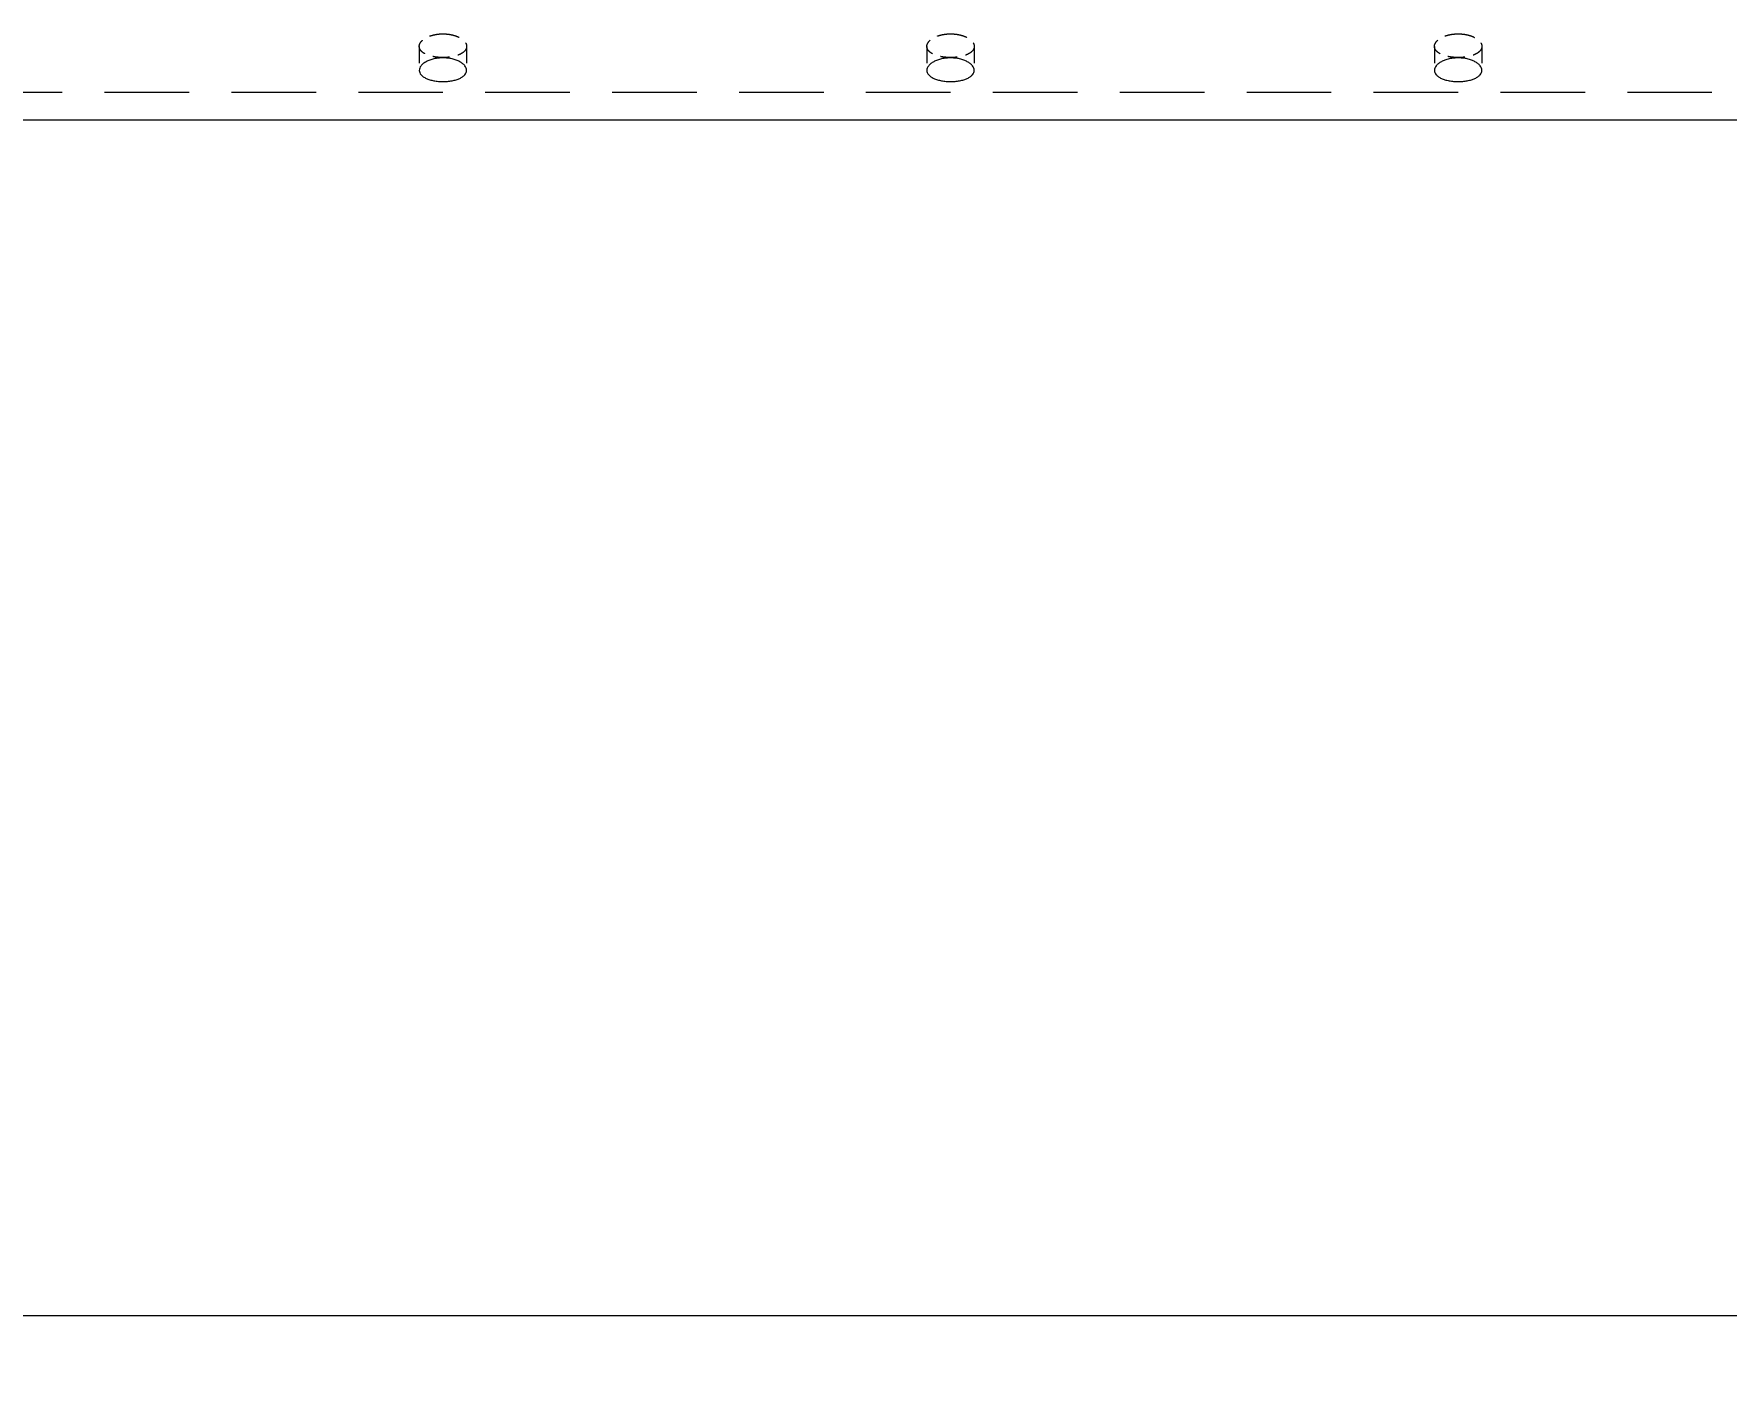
# Model space of a CAD drawing. Header units: millimetres. Extents: x -46397 to 283259, y -8690 to 23983.
# Drawn here: x 156301 to 156801, y -67 to 332 of the extents above; entities that cross this region are included whole.
import ezdxf

# ---------------------------------------------------------------- set-up
doc = ezdxf.new("R2010")
doc.units = ezdxf.units.MM
doc.linetypes.add('HIDDENX2', pattern=[0.75, 0.5, -0.25])
doc.layers.get('Defpoints').update_dxf_attribs({"lineweight": 0})
doc.layers.add('flashshoot', color=7, linetype='Continuous')
doc.layers.add('PHANTOM 2', color=8, linetype='Continuous', lineweight=0)
doc.styles.add('GHI CHÚ 1', font='isocp_IV25.ttf', dxfattribs={"width": 0.8})
doc.dimstyles.new('1-30SCALE', dxfattribs={"dimtxt": 75, "dimasz": 75, "dimexe": 37.5, "dimexo": 30, "dimgap": 30, "dimtad": 1, "dimtoh": 1, "dimdec": 0, "dimdsep": 46, "dimtxsty": 'GHI CHÚ 1', "dimcen": 0.09, "dimclrd": 256, "dimclre": 256, "dimclrt": 2, "dimadec": 0, "dimazin": 0, "dimtfac": 1, "dimtdec": 0, "dimtofl": 0, "dimtmove": 0, "dimatfit": 3, "dimfxl": 1, "dimlwd": 0, "dimlwe": 0, "dimarcsym": 0})

# ---------------------------------------------------------------- blocks, each defined once
blk = doc.blocks.new('A$C90275d84')
at = {"color": 1, "linetype": 'HIDDENX2', "lineweight": 0, "ltscale": 50}
blk.add_line((101.37, 1960), (101.37, -3000), dxfattribs=at)
at = {"color": 2, "linetype": 'Continuous', "lineweight": 0, "ltscale": 10}
blk.add_line((109.55, 1960), (109.55, -3000), dxfattribs=at)
at = {"color": 1, "linetype": 'HIDDENX2', "lineweight": 0, "ltscale": 10}
for p, q in [((87.79, -2233), (94.87, -2233)), ((87.79, -2247), (94.87, -2247)), ((87.79, -2383), (94.87, -2383)), ((87.79, -2397), (94.87, -2397)), ((87.79, -2533), (94.87, -2533)), ((87.79, -2547), (94.87, -2547))]:
    blk.add_line(p, q, dxfattribs=at)
for points in [[(84.08, -2240), (84.08, -2240.44), (84.1, -2240.89), (84.2, -2241.8), (84.28, -2242.25), (84.48, -2243.11), (84.6, -2243.52), (84.88, -2244.29), (85.04, -2244.64), (85.38, -2245.26), (85.57, -2245.55), (85.97, -2246.07), (86.19, -2246.29), (86.64, -2246.65), (86.88, -2246.78), (87.34, -2246.96), (87.57, -2247), (88.01, -2247), (88.23, -2246.96), (88.68, -2246.78), (88.89, -2246.65), (89.3, -2246.29), (89.5, -2246.07), (89.86, -2245.55), (90.02, -2245.26), (90.3, -2244.64), (90.43, -2244.29), (90.66, -2243.52), (90.76, -2243.11), (90.92, -2242.25), (90.98, -2241.8), (91.06, -2240.89), (91.08, -2240.44), (91.08, -2239.56), (91.06, -2239.11), (90.98, -2238.2), (90.92, -2237.75), (90.76, -2236.89), (90.66, -2236.48), (90.43, -2235.71), (90.3, -2235.36), (90.02, -2234.74), (89.86, -2234.45), (89.5, -2233.93), (89.3, -2233.71), (88.89, -2233.35), (88.68, -2233.22), (88.23, -2233.04), (88.01, -2233), (87.57, -2233), (87.34, -2233.04), (86.88, -2233.22), (86.64, -2233.35), (86.19, -2233.71), (85.97, -2233.93), (85.57, -2234.45), (85.38, -2234.74), (85.04, -2235.36), (84.88, -2235.71), (84.6, -2236.48), (84.48, -2236.89), (84.28, -2237.75), (84.2, -2238.2), (84.1, -2239.11), (84.08, -2239.56), (84.08, -2240)], [(84.08, -2390), (84.08, -2390.44), (84.1, -2390.89), (84.2, -2391.8), (84.28, -2392.25), (84.48, -2393.11), (84.6, -2393.52), (84.88, -2394.29), (85.04, -2394.64), (85.38, -2395.26), (85.57, -2395.55), (85.97, -2396.07), (86.19, -2396.29), (86.64, -2396.65), (86.88, -2396.78), (87.34, -2396.96), (87.57, -2397), (88.01, -2397), (88.23, -2396.96), (88.68, -2396.78), (88.89, -2396.65), (89.3, -2396.29), (89.5, -2396.07), (89.86, -2395.55), (90.02, -2395.26), (90.3, -2394.64), (90.43, -2394.29), (90.66, -2393.52), (90.76, -2393.11), (90.92, -2392.25), (90.98, -2391.8), (91.06, -2390.89), (91.08, -2390.44), (91.08, -2389.56), (91.06, -2389.11), (90.98, -2388.2), (90.92, -2387.75), (90.76, -2386.89), (90.66, -2386.48), (90.43, -2385.71), (90.3, -2385.36), (90.02, -2384.74), (89.86, -2384.45), (89.5, -2383.93), (89.3, -2383.71), (88.89, -2383.35), (88.68, -2383.22), (88.23, -2383.04), (88.01, -2383), (87.57, -2383), (87.34, -2383.04), (86.88, -2383.22), (86.64, -2383.35), (86.19, -2383.71), (85.97, -2383.93), (85.57, -2384.45), (85.38, -2384.74), (85.04, -2385.36), (84.88, -2385.71), (84.6, -2386.48), (84.48, -2386.89), (84.28, -2387.75), (84.2, -2388.2), (84.1, -2389.11), (84.08, -2389.56), (84.08, -2390)], [(84.08, -2540), (84.08, -2540.44), (84.1, -2540.89), (84.2, -2541.8), (84.28, -2542.25), (84.48, -2543.11), (84.6, -2543.52), (84.88, -2544.29), (85.04, -2544.64), (85.38, -2545.26), (85.57, -2545.55), (85.97, -2546.07), (86.19, -2546.29), (86.64, -2546.65), (86.88, -2546.78), (87.34, -2546.96), (87.57, -2547), (88.01, -2547), (88.23, -2546.96), (88.68, -2546.78), (88.89, -2546.65), (89.3, -2546.29), (89.5, -2546.07), (89.86, -2545.55), (90.02, -2545.26), (90.3, -2544.64), (90.43, -2544.29), (90.66, -2543.52), (90.76, -2543.11), (90.92, -2542.25), (90.98, -2541.8), (91.06, -2540.89), (91.08, -2540.44), (91.08, -2539.56), (91.06, -2539.11), (90.98, -2538.2), (90.92, -2537.75), (90.76, -2536.89), (90.66, -2536.48), (90.43, -2535.71), (90.3, -2535.36), (90.02, -2534.74), (89.86, -2534.45), (89.5, -2533.93), (89.3, -2533.71), (88.89, -2533.35), (88.68, -2533.22), (88.23, -2533.04), (88.01, -2533), (87.57, -2533), (87.34, -2533.04), (86.88, -2533.22), (86.64, -2533.35), (86.19, -2533.71), (85.97, -2533.93), (85.57, -2534.45), (85.38, -2534.74), (85.04, -2535.36), (84.88, -2535.71), (84.6, -2536.48), (84.48, -2536.89), (84.28, -2537.75), (84.2, -2538.2), (84.1, -2539.11), (84.08, -2539.56), (84.08, -2540)]]:
    blk.add_open_spline(points, degree=3, knots=[0, 0, 0, 0, 1.318854, 1.318854, 2.637708, 2.637708, 3.956563, 3.956563, 5.275417, 5.275417, 6.59427, 6.59427, 7.913123, 7.913123, 9.231977, 9.231977, 10.55083, 10.55083, 11.869683, 11.869683, 13.188536, 13.188536, 14.507389, 14.507389, 15.826243, 15.826243, 17.145097, 17.145097, 18.463951, 18.463951, 19.782805, 19.782805, 21.10166, 21.10166, 22.420514, 22.420514, 23.739368, 23.739368, 25.058222, 25.058222, 26.377077, 26.377077, 27.69593, 27.69593, 29.014783, 29.014783, 30.333636, 30.333636, 31.652489, 31.652489, 32.971343, 32.971343, 34.290196, 34.290196, 35.609049, 35.609049, 36.927902, 36.927902, 38.246757, 38.246757, 39.565611, 39.565611, 40.884465, 40.884465, 42.203319, 42.203319, 42.203319, 42.203319], dxfattribs=at)
at = {"color": 2, "linetype": 'Continuous', "lineweight": 0, "ltscale": 10}
for points in [[(91.18, -2240), (91.18, -2239.56), (91.2, -2239.11), (91.3, -2238.2), (91.38, -2237.75), (91.57, -2236.89), (91.69, -2236.48), (91.98, -2235.71), (92.13, -2235.36), (92.47, -2234.74), (92.66, -2234.45), (93.06, -2233.93), (93.28, -2233.71), (93.73, -2233.35), (93.96, -2233.22), (94.42, -2233.04), (94.65, -2233), (95.09, -2233), (95.32, -2233.04), (95.76, -2233.22), (95.98, -2233.35), (96.39, -2233.71), (96.59, -2233.93), (96.94, -2234.45), (97.11, -2234.74), (97.39, -2235.36), (97.53, -2235.71), (97.76, -2236.48), (97.86, -2236.89), (98.02, -2237.75), (98.08, -2238.2), (98.16, -2239.11), (98.18, -2239.56), (98.18, -2240.44), (98.16, -2240.89), (98.08, -2241.8), (98.02, -2242.25), (97.86, -2243.11), (97.76, -2243.52), (97.53, -2244.29), (97.39, -2244.64), (97.11, -2245.26), (96.94, -2245.55), (96.59, -2246.07), (96.39, -2246.29), (95.98, -2246.65), (95.76, -2246.78), (95.32, -2246.96), (95.09, -2247), (94.65, -2247), (94.42, -2246.96), (93.96, -2246.78), (93.73, -2246.65), (93.28, -2246.29), (93.06, -2246.07), (92.66, -2245.55), (92.47, -2245.26), (92.13, -2244.64), (91.98, -2244.29), (91.69, -2243.52), (91.57, -2243.11), (91.38, -2242.25), (91.3, -2241.8), (91.2, -2240.89), (91.18, -2240.44), (91.18, -2240)], [(91.18, -2390), (91.18, -2389.56), (91.2, -2389.11), (91.3, -2388.2), (91.38, -2387.75), (91.57, -2386.89), (91.69, -2386.48), (91.98, -2385.71), (92.13, -2385.36), (92.47, -2384.74), (92.66, -2384.45), (93.06, -2383.93), (93.28, -2383.71), (93.73, -2383.35), (93.96, -2383.22), (94.42, -2383.04), (94.65, -2383), (95.09, -2383), (95.32, -2383.04), (95.76, -2383.22), (95.98, -2383.35), (96.39, -2383.71), (96.59, -2383.93), (96.94, -2384.45), (97.11, -2384.74), (97.39, -2385.36), (97.53, -2385.71), (97.76, -2386.48), (97.86, -2386.89), (98.02, -2387.75), (98.08, -2388.2), (98.16, -2389.11), (98.18, -2389.56), (98.18, -2390.44), (98.16, -2390.89), (98.08, -2391.8), (98.02, -2392.25), (97.86, -2393.11), (97.76, -2393.52), (97.53, -2394.29), (97.39, -2394.64), (97.11, -2395.26), (96.94, -2395.55), (96.59, -2396.07), (96.39, -2396.29), (95.98, -2396.65), (95.76, -2396.78), (95.32, -2396.96), (95.09, -2397), (94.65, -2397), (94.42, -2396.96), (93.96, -2396.78), (93.73, -2396.65), (93.28, -2396.29), (93.06, -2396.07), (92.66, -2395.55), (92.47, -2395.26), (92.13, -2394.64), (91.98, -2394.29), (91.69, -2393.52), (91.57, -2393.11), (91.38, -2392.25), (91.3, -2391.8), (91.2, -2390.89), (91.18, -2390.44), (91.18, -2390)], [(91.18, -2540), (91.18, -2539.56), (91.2, -2539.11), (91.3, -2538.2), (91.38, -2537.75), (91.57, -2536.89), (91.69, -2536.48), (91.98, -2535.71), (92.13, -2535.36), (92.47, -2534.74), (92.66, -2534.45), (93.06, -2533.93), (93.28, -2533.71), (93.73, -2533.35), (93.96, -2533.22), (94.42, -2533.04), (94.65, -2533), (95.09, -2533), (95.32, -2533.04), (95.76, -2533.22), (95.98, -2533.35), (96.39, -2533.71), (96.59, -2533.93), (96.94, -2534.45), (97.11, -2534.74), (97.39, -2535.36), (97.53, -2535.71), (97.76, -2536.48), (97.86, -2536.89), (98.02, -2537.75), (98.08, -2538.2), (98.16, -2539.11), (98.18, -2539.56), (98.18, -2540.44), (98.16, -2540.89), (98.08, -2541.8), (98.02, -2542.25), (97.86, -2543.11), (97.76, -2543.52), (97.53, -2544.29), (97.39, -2544.64), (97.11, -2545.26), (96.94, -2545.55), (96.59, -2546.07), (96.39, -2546.29), (95.98, -2546.65), (95.76, -2546.78), (95.32, -2546.96), (95.09, -2547), (94.65, -2547), (94.42, -2546.96), (93.96, -2546.78), (93.73, -2546.65), (93.28, -2546.29), (93.06, -2546.07), (92.66, -2545.55), (92.47, -2545.26), (92.13, -2544.64), (91.98, -2544.29), (91.69, -2543.52), (91.57, -2543.11), (91.38, -2542.25), (91.3, -2541.8), (91.2, -2540.89), (91.18, -2540.44), (91.18, -2540)]]:
    blk.add_open_spline(points, degree=3, knots=[0, 0, 0, 0, 1.318789, 1.318789, 2.637578, 2.637578, 3.956368, 3.956368, 5.275157, 5.275157, 6.593945, 6.593945, 7.912734, 7.912734, 9.231522, 9.231522, 10.550311, 10.550311, 11.869099, 11.869099, 13.187888, 13.187888, 14.506676, 14.506676, 15.825465, 15.825465, 17.144254, 17.144254, 18.463043, 18.463043, 19.781833, 19.781833, 21.100622, 21.100622, 22.419411, 22.419411, 23.7382, 23.7382, 25.05699, 25.05699, 26.375779, 26.375779, 27.694567, 27.694567, 29.013356, 29.013356, 30.332144, 30.332144, 31.650933, 31.650933, 32.969721, 32.969721, 34.28851, 34.28851, 35.607298, 35.607298, 36.926087, 36.926087, 38.244876, 38.244876, 39.563665, 39.563665, 40.882454, 40.882454, 42.201244, 42.201244, 42.201244, 42.201244], dxfattribs=at)
blk = doc.blocks.new('*D621')
at = {"layer": 'Defpoints', "color": 0, "transparency": 16777216}
for p in [(156121.93, 321.49, -1.5), (160771.93, 321.49, -1.5), (160771.93, -46.65)]:
    blk.add_point(p, dxfattribs=at)
at = {"layer": 'PHANTOM 2', "linetype": 'Continuous', "lineweight": 0, "transparency": 16777216}
for p, q in [((156121.93, 301.49), (156121.93, -66.65)), ((160771.93, 301.49), (160771.93, -66.65)), ((156166.93, -46.65), (160726.93, -46.65))]:
    blk.add_line(p, q, dxfattribs=at)
at = {"layer": 'PHANTOM 2', "transparency": 16777216}
for points in [[(156166.93, -39.15), (156166.93, -54.15), (156121.93, -46.65)], [(160726.93, -39.15), (160726.93, -54.15), (160771.93, -46.65)]]:
    blk.add_solid(points, dxfattribs=at)
at = {"layer": 'PHANTOM 2', "color": 2, "transparency": 16777216, "insert": (158446.93, -0.53), "char_height": 50, "attachment_point": 5, "style": 'GHI CHÚ 1'}
blk.add_mtext('P150x31=4650', dxfattribs=at)

msp = doc.modelspace()

# ---------------------------------------------------------------- block references
at = {"layer": 'flashshoot', "rotation": 270}
msp.add_blockref('A$C90275d84', (158961.93, 416.21, -1.5), dxfattribs=at)

# ---------------------------------------------------------------- dimensions: what is measured, and where the dimension line sits
at = {"layer": 'PHANTOM 2'}
dim = msp.add_linear_dim(base=(160771.93, -46.65), p1=(156121.93, 321.49, -1.5), p2=(160771.93, 321.49, -1.5), text='P150x31=<>', dimstyle='1-30SCALE', override={"dimtxt": 50, "dimasz": 45, "dimexe": 20, "dimexo": 20, "dimgap": 20, "dimpost": '', "dimtmove": 1}, dxfattribs=at)
dim.commit()
dim.dimension.update_dxf_attribs({"geometry": '*D621', "text_midpoint": (158446.93, -0.53)})

doc.saveas('drawing.dxf')
